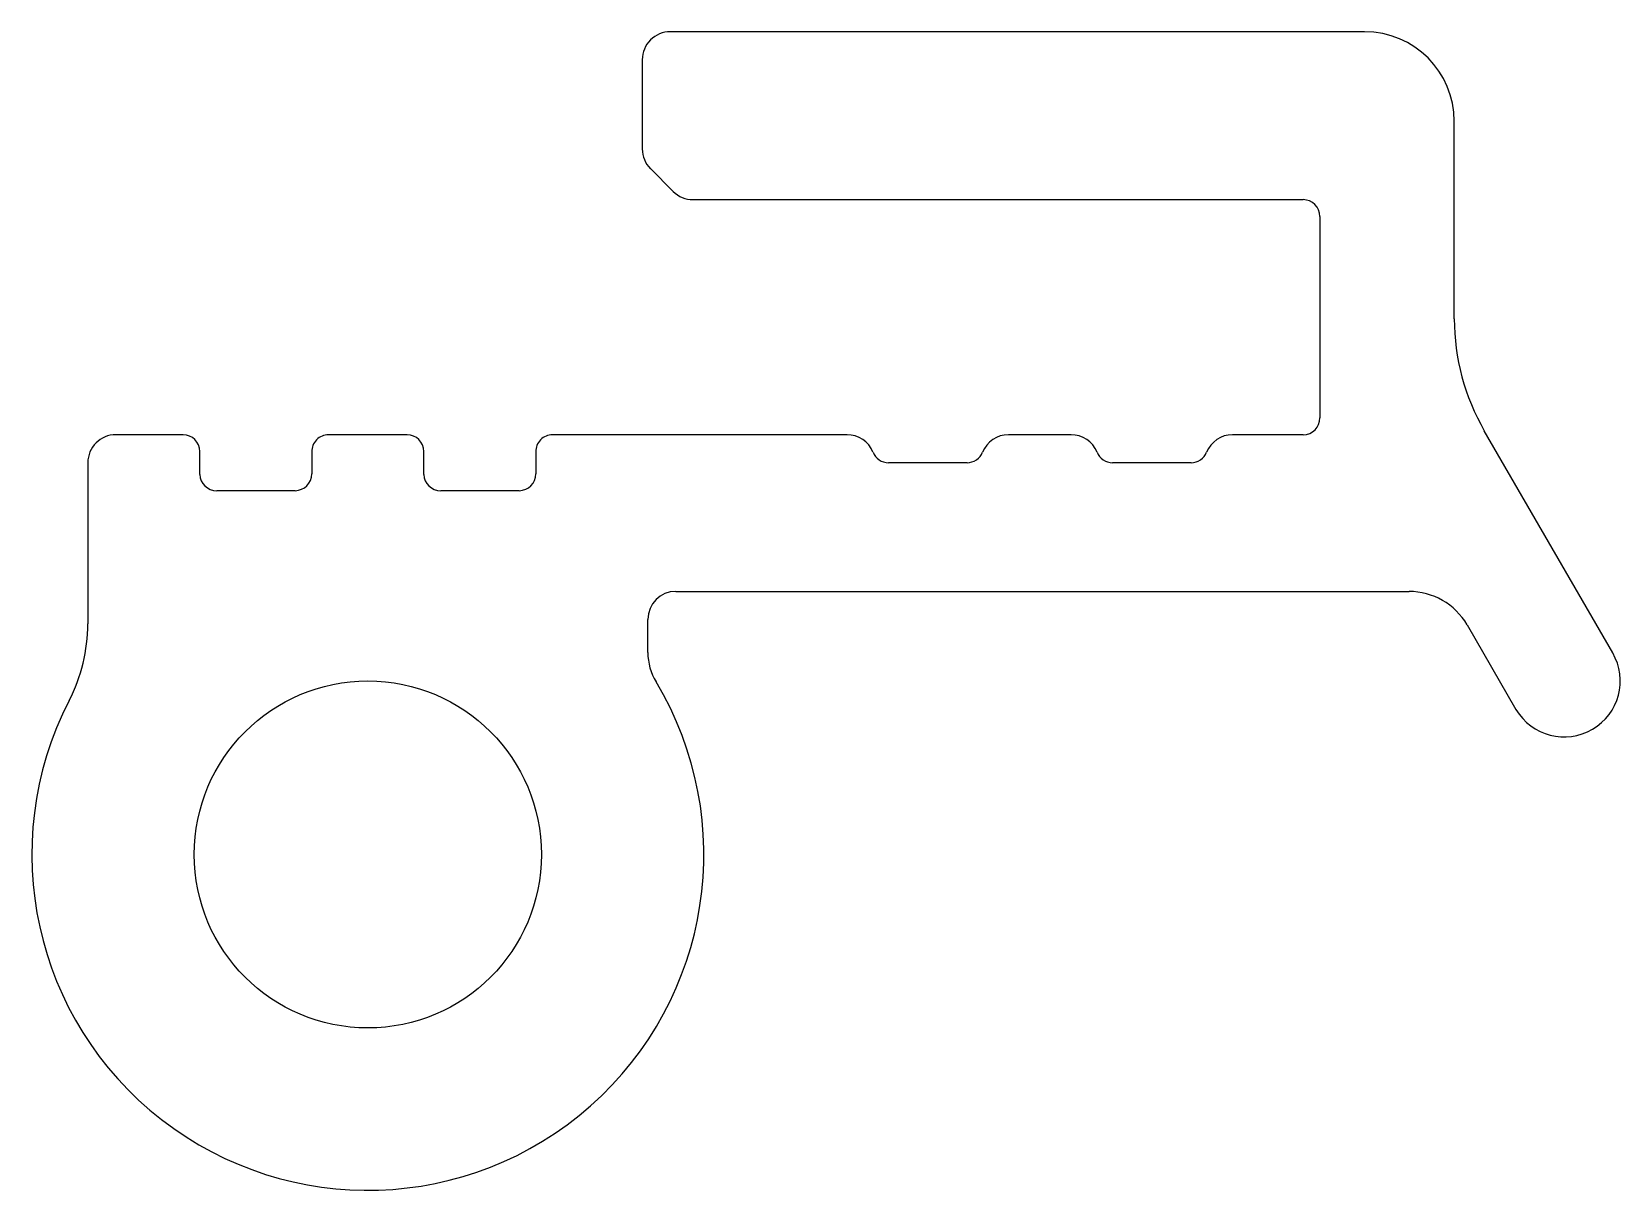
# Model space of a CAD drawing. Extents: x 1961.8 to 1990.2, y 1782.2 to 1802.9.
import ezdxf

# ---------------------------------------------------------------- set-up
doc = ezdxf.new("R2010")
doc.units = 0
doc.layers.get('0').update_dxf_attribs({"linetype": 'CONTINUOUS'})

msp = doc.modelspace()

# ---------------------------------------------------------------- linework, layer by layer
for p, q in [((1985.631, 1802.863), (1973.232, 1802.863)), ((1972.732, 1802.363), (1972.732, 1800.77)), ((1987.232, 1797.735), (1987.231, 1801.263)), ((1972.878, 1800.417), (1973.285, 1800.01)), ((1973.639, 1799.863), (1984.532, 1799.863)), ((1984.832, 1799.563), (1984.832, 1799.563)), ((1984.832, 1799.563), (1984.832, 1795.963)), ((1964.532, 1795.663), (1963.332, 1795.663)), ((1968.532, 1795.663), (1967.131, 1795.663)), ((1976.389, 1795.663), (1971.131, 1795.663)), ((1980.389, 1795.663), (1979.272, 1795.663)), ((1984.534, 1795.663), (1983.272, 1795.663)), ((1990.06, 1791.763), (1987.767, 1795.735)), ((1962.832, 1795.163), (1962.832, 1792.286)), ((1964.832, 1794.955), (1964.832, 1795.363)), ((1966.832, 1795.355), (1966.832, 1794.963)), ((1968.832, 1794.955), (1968.832, 1795.363)), ((1970.832, 1795.355), (1970.832, 1794.963)), ((1978.531, 1795.163), (1977.131, 1795.163)), ((1982.531, 1795.163), (1981.131, 1795.163)), ((1966.534, 1794.663), (1965.134, 1794.663)), ((1970.534, 1794.663), (1969.134, 1794.663)), ((1973.332, 1792.863), (1986.423, 1792.863)), ((1972.832, 1791.769), (1972.832, 1792.363)), ((1987.46, 1792.268), (1988.333, 1790.755))]:
    msp.add_line(p, q)
msp.add_circle((1967.832, 1788.163), 3.1)
for centre, radius, start, end in [((1973.232, 1802.363), 0.5, 89.9999, 180), ((1985.631, 1801.263), 1.6, 0, 90), ((1973.232, 1800.77), 0.5, 180, 224.9971), ((1973.639, 1800.363), 0.5, 224.9939, 270), ((1984.532, 1799.563), 0.3, 0, 90), ((1991.232, 1797.735), 4, 180, 209.9991), ((1984.532, 1795.963), 0.3, 270.5164, 0), ((1963.332, 1795.163), 0.5, 89.9996, 180), ((1964.532, 1795.363), 0.3, 0, 90), ((1967.131, 1795.363), 0.3, 89.9997, 181.579), ((1968.532, 1795.363), 0.3, 0, 90), ((1971.131, 1795.363), 0.3, 90, 181.579), ((1976.389, 1795.163), 0.5, 22.2008, 90), ((1979.272, 1795.163), 0.5, 89.9915, 157.9754), ((1980.389, 1795.163), 0.5, 22.2008, 90), ((1983.272, 1795.163), 0.5, 89.9915, 157.9754), ((1977.131, 1795.463), 0.3, 201.7282, 270.0003), ((1978.531, 1795.463), 0.3, 270, 337.9786), ((1981.131, 1795.463), 0.3, 201.7282, 270.0003), ((1982.531, 1795.463), 0.3, 270, 337.9786), ((1965.131, 1794.963), 0.3, 181.579, 270.5164), ((1966.532, 1794.963), 0.3, 270.5164, 360), ((1969.131, 1794.963), 0.3, 181.579, 270.5164), ((1970.532, 1794.963), 0.3, 270.5164, 360), ((1973.332, 1792.363), 0.5, 90, 180), ((1986.423, 1791.663), 1.2, 30.2522, 90), ((1959.832, 1792.286), 3, 332.7348, 0.0014), ((1973.832, 1791.769), 1, 180, 211.4231), ((1989.194, 1791.263), 1, 210.5776, 30.0001), ((1967.832, 1788.163), 6, 152.7335, 30.9321)]:
    msp.add_arc(centre, radius, start, end)

doc.saveas('drawing.dxf')
